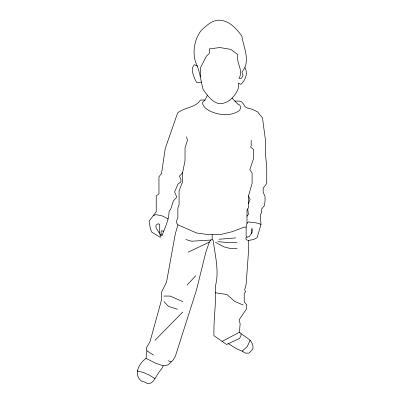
<?xml version="1.0" encoding="UTF-8"?>
<svg xmlns="http://www.w3.org/2000/svg" width="404" height="404" viewBox="0 0 404 404"><rect width="100%" height="100%" fill="white"/><g stroke="black" fill="none" stroke-linecap="round" stroke-linejoin="round"><path stroke-width="0.61" d="M228.351 343.647L236.401 348.687L242.223 351.187L245.566 353.141L248.96 353.141L251.687 350.435L252.975 348.304C253.858 339.82 244.39 336.971 239.446 332.255L240.143 323.791L239.133 319.847L246.581 308.772L246.581 304.702L244.238 301.945L244.238 293.577L245.576 291.759L244.662 289.941L246.147 284.249L248.632 249.728L248.632 240.456L246.879 240.001L245.975 239.319L245.975 237.512L249.218 236.643L252.212 232.28L252.212 228.664L251.763 228.664L251.354 233.608M240.966 333.926L240.966 335.961L239.471 338.491L226.543 344.486L213.938 335.668C213.484 319.145 216.387 302.753 215.362 286.204C219.498 271.185 214.994 255.681 213.307 240.653L212.171 239.547L210.757 240.062L209.338 242.102L205.793 252.364L196.511 289.915L175.488 355.863L173.185 360.014L167.902 364.969L163.226 365.807L162.423 367.68L158.742 372.554L153.571 380.815L151.192 382.906L148.157 383.8L144.703 382.103L141.269 380.972C133.088 374.442 139.087 363.161 146.051 358.353L146.899 350.829L146.268 348.187L150.066 341.501L161.595 299.632L161.595 291.94L166.504 282.255L175.24 234.184L177.906 224.831L176.654 222.978L176.654 220.715L177.851 217.781L177.851 208.055L179.073 204.889L179.073 190.855L182.588 181.785L182.588 172.675L185.032 160.711L185.032 148.041L187.461 140.193L186.532 136.815M159.146 233.093L159.716 229.977L159.716 224.356L158.014 223.74L155.994 225.19L155.994 227.906L160.767 235.274L162.125 235.274C165.004 227.467 169.008 219.897 169.084 211.337L170.826 208.969L173.346 200.99L176.8 197.102L174.573 191.905L178.093 184.012L180.947 181.785L180.947 179.522L179.437 176.235L182.588 172.675M246.985 236.996L246.142 235.931L246.142 227.109L246.985 223.372L246.985 210.252L248.455 207.707L248.455 195.985L252.106 183.381L252.106 172.978L249.823 169.604L253.581 158.459L253.581 149.48L250.657 147.157L251.182 145.556L251.182 140.127M244.88 67.508C249.066 57.247 243.39 46.389 241.87 36.118C236.401 28.634 229.432 20.644 219.498 20.2C212.08 19.912 206.393 25.77 201.258 30.34C194.41 39.446 192.304 51.364 195.587 62.272C199.904 70.665 200.667 80.376 203.091 89.395C207.196 95.233 211.842 101.96 219.16 103.712C228.255 103.939 235.532 96.137 238.395 88.087L238.395 83.113L240.814 84.35C245.561 80.224 248.182 73.306 244.88 67.508L241.966 72.356L242.996 75.296L241.461 78.325L238.976 78.325C243.986 70.432 235.744 62.888 237.895 54.59L230.78 49.374L219.852 47.541L209.312 48.934L209.312 53.419L206.383 56.247L200.308 68.13L200.308 76.846M234.86 101.081L239.385 101.081L241.536 101.778L243.476 103.99L245.071 106.722L247.849 108.247L252.035 109.216L257.555 111.827L262.504 117.953L265.499 140.602L265.499 154.399L266.726 166.781L266.726 183.517L263.176 188.208L263.176 192.284L265.029 196.41L265.029 201.611L264.261 205.843L261.504 209.141L261.504 212.984L260.216 214.559L260.994 224.407L257.126 237.653L253.742 239.481L248.632 240.456M248.455 203.611L250.091 199.394L248.455 195.985M250.192 340.244L247.218 346.597L242.223 351.187M232.017 98.031L237.33 103.727L239.895 105.161L240.602 107.55L239.804 110.141C232.441 116.044 221.574 115.483 213.1 112.408C208.918 110.777 204.389 108.469 202.697 104.02L202.697 102.212L204.99 100.03L207.368 95.4M246.985 216.13L248.394 214.362L247.723 208.979M246.985 223.372L248.354 221.867C252.54 222.927 257.065 222.235 260.994 224.407M187.092 285.072L195.693 275.775M155.025 340.294L182.754 312.05M222.129 341.4L239.446 332.255M188.107 252.237L209.338 242.102M153.232 215.701L155.949 214.58L162.585 216.019L168.14 218.968M201.45 81.987L199.46 82.426L196.622 82.426L194.526 78.416L192.592 72.624L192.592 67.65L194.238 64.68L197.48 66.13M219.094 239.264L235.552 237.916M210.757 240.062L191.567 241.213L185.926 239.547M204.99 100.03L200.465 100.03C195.42 108.03 184.477 107.136 177.639 112.908L165.226 148.586L161.544 173.422L158.954 176.851L158.954 193.869L156.237 195.9L156.237 211.736L149.132 221.109L150.192 227.816L151.505 231.906L159.959 237.163L160.514 237.163L159.959 234.184M246.142 227.109L244.334 227.109L232.053 231.724L219.973 234.694L208.888 234.694L196.566 232.977L177.906 224.831M237.042 242.607L227.624 242.607L217.948 241.592M237.042 248.586L230.709 248.586L224.134 246.894L215.544 242.334M163.873 296.061L170.119 296.061L182.754 301.606M163.751 231.154L161.287 230.825L160.979 233.093L162.125 235.274M215.362 292.764L226.987 294.546L234.562 301.339L243.097 304.975M137.274 370.912L143.627 372.554L149.591 375.291L154.969 378.629M177.543 309.277L168.483 306.424L164.034 301.606M163.226 365.807L155.313 363.095L146.051 358.353M168.114 360.727L171.17 361.903M146.899 350.829L153.545 355.126M212.171 234.694L212.171 239.547"/></g></svg>
